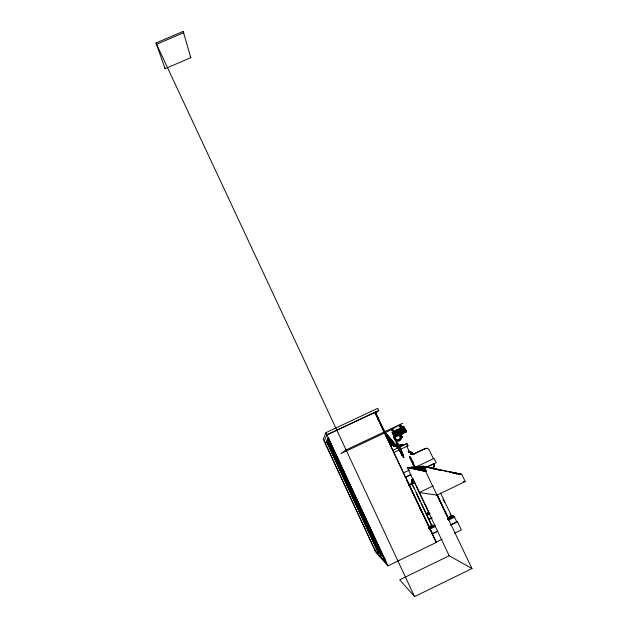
<?xml version="1.0" encoding="UTF-8"?>
<svg xmlns="http://www.w3.org/2000/svg" width="628" height="628" viewBox="0 0 628 628"><rect width="100%" height="100%" fill="white"/><g stroke="black" fill="none" stroke-linecap="round" stroke-linejoin="round"><path stroke-width="0.94" d="M428.241 513.83C429.858 511.467 427.15 512.464 427.754 514.238L428.555 514.489L427.44 513.586M412.408 482.83L412.015 480.679L412.777 478.654M404.801 429.214C405.531 428.17 407.172 433.642 405.398 430.47M453.212 516.404L447.733 519.05L447.89 517.825L452.019 515.831L454.193 516.428L456.823 521.931L450.716 524.882M432.873 468.692L434.168 466.353L433.705 463.684L427.119 466.824M404.526 428.634L405.343 429.128L406.591 432.088A4.098 0.44 64.5 0 1 406.277 431.946L405.759 431.232M409.605 456.289L414.048 465.615A5.165 0.518 64.4 0 0 411.191 458.573A5.165 0.518 64.4 0 0 410.249 458.668A5.165 0.518 64.4 0 0 414.048 465.615M413.091 463.613L410.555 458.283M411.835 479.392L412.188 479.823M375.905 413.122L378.755 410.469L377.742 408.333L326.018 432.621L323.287 439.262L375.984 552.53L387.908 565.875L436.429 542.372L374.853 412.392L405.492 477.319L410.751 474.807M324.134 441.091L327.015 434.764L378.755 410.469M325.28 443.203L328.146 437.685L386.377 562.837L375.057 550.356L325.28 443.203L326.921 442.426L327.596 441.225L328.837 443.886M378.558 552.797L326.827 441.515L378.558 552.797L379.383 552.397L381.957 555.136L381.102 555.552L327.549 440.173L381.306 555.772L382.169 555.356L383.834 557.138M384.281 558.991L328.326 438.729L384.281 558.991L385.176 558.559M458.691 474.014L460.936 474.305L454.798 472.868M377.695 417.753L378.064 417.439L375.552 412.133L374.359 412.871M398.654 425.423L399.408 426.789M414.19 453.942L410.759 454.036L414.19 453.942L425.658 448.51L427.307 448.321L428.948 449.467L433.375 458.652M412.635 454.264L424.936 448.627L427.637 448.416M392.798 429.442L392.618 428.885M403.255 426.954L403.035 426.357L405.5 431.656M399.698 429.073L399.486 428.492L401.857 433.595M400.311 428.759L400.209 428.115L402.477 433.304M398.576 429.905C395.656 426.082 405.869 443.187 401.159 435.18M401.637 429.144L400.884 428.579M401.904 429.709C401.473 431.844 405.445 435.479 402.132 431.569C401.064 429.136 398.725 422.825 400.727 428.437M449.201 555.749L399.691 579.825L414.566 596.6L471.989 568.552L423.162 466.196L407.36 467.601L449.201 555.749L471.989 568.552M428.571 526.397L436.044 542.176L442.159 539.216M454.382 533.29L461.368 529.906L457.443 521.703L456.109 521.295M375.057 550.356L376.714 549.555L378.574 551.533M428.265 527.3C429.937 525.691 433.493 524.702 434.921 526.672M429.128 527.065L432.551 525.416L434.168 525.934L429.426 528.226M447.897 518.006L452.16 515.949M429.01 527.3L432.708 525.518M447.905 518.186L452.317 516.051M429.026 527.465L432.873 525.612M447.89 518.367L452.482 516.145L454.193 516.428L448.164 519.34M429.034 527.63L433.045 525.699M447.866 518.54L452.655 516.232M429.034 527.787L433.218 525.769M447.835 518.712L452.835 516.295M429.026 527.944L433.406 525.824M447.788 518.885L453.024 516.357L451.885 516.012M378.37 552.593L379.194 552.193M428.877 528.148L435.165 525.087M428.845 528.289L433.783 525.911L431.829 525.071L432.409 525.298M447.67 519.207L453.408 516.436M448.29 519.12L453.801 516.459M429.364 528.415L434.552 525.911M429.733 529.184L435.361 526.46M448.447 520.141L454.554 517.189M432.386 533.745L437.622 531.21L432.143 533.933M450.551 525.032L457.443 521.703M426.679 514.756L428.429 513.908M426.6 515.431L430.259 513.673M428.539 519.529L432.056 517.833M428.343 519.67L431.805 518.006M433.171 485.876L419.206 492.564L436.97 495.131L465.254 481.558L461.768 474.336L423.162 466.196M403.27 473.002L409.472 470.042M414.786 467.515L434.129 458.369L436.185 462.679L425.666 467.695M405.123 477.311L410.908 474.556M408.373 484.792L412.996 482.587L413.365 483.364L409.511 485.201M408.906 485.42L412.188 483.858L431.923 525.479M393.591 452.568L408.035 445.747L407.015 443.604L401.622 445.393M389.25 442.151L389.69 441.963L392.712 445.393L397.171 446.288L397.932 447.897L397.453 448.047M389.69 441.963L378.064 417.439M396.857 447.348L402.619 445.268L401.614 444.491L396.276 446.312M392.736 450.37L407.015 443.604M328.271 438.831L329.151 438.423M327.494 440.275L328.397 439.773L382.169 555.356M326.78 441.602L327.643 441.131L379.383 552.397M375.552 412.133L326.96 434.89L387.908 565.875M405.084 431.844C406.183 434.411 400.954 424.183 403.333 427.268M405.821 431.507C406.151 433.383 402.399 422.063 404.024 427.747M401.323 433.838C402.65 436.177 397.453 426.412 399.777 429.371M165.156 68.688L190.786 57.666L183.188 31.4L156.011 43.01L165.156 68.688L164.591 67.479M156.6 44.282L183.784 32.664L183.188 31.4M390.027 442.661L389.596 442.842L390.443 443.321M406.787 446.304L409.652 452.286C410.641 451.399 413.758 453.196 411.89 453.565M390.483 444.098L390.922 443.925M391.464 444.483L391.024 444.655L392.712 445.393M391.621 445.142L392.068 444.977M393.403 445.747L392.947 445.911L394.125 446.021M394.415 446.375L395.632 446.32M401.614 444.491L401.049 445.048L401.284 445.904M395.169 446.484L401.944 444.491M396.684 446.39L402.101 444.546M397.171 446.288L395.938 446.508M396.629 446.539L402.25 444.632M396.606 446.696L402.367 444.75M399.267 445.974L401.033 445.378M397.226 447.05L402.619 445.268M406.214 446.304L408.035 445.747M408.192 451.351L409.087 451.124M409.197 452.38L411.678 452.341M408.428 451.948L409.323 451.728M408.757 452.498L410.547 452.089M424.622 448.753L426.632 448.266M410.053 452.278L411.128 452.136M425.925 448.518L427.307 448.321M410.626 452.411L411.411 452.223M411.371 452.859L412.164 452.678M411.575 453.071L412.368 452.89M410.178 453.777L411.67 453.84M411.371 454.209L412.29 454.013M414.401 453.612L415.344 453.408M411.999 454.287L412.926 454.091M413.844 453.918L414.786 453.722M433.446 464.587L434.058 464.532M433.555 465.034L434.16 464.979M433.603 465.489L434.215 465.434M433.61 465.945L434.215 465.898M433.555 466.4L434.168 466.353M433.461 466.84L434.066 466.8M433.116 467.679L433.72 467.64M432.873 468.064L433.477 468.025M425.156 471.063L416.631 468.959L425.972 470.859M420.046 470.066L415.555 469.038L426.326 471.008L424.575 471.086L407.855 467.562M425.588 470.411L423.021 470.082M425.384 469.956L411.944 467.193M450.739 472.005L449.931 472.036L451.972 472.633M452.568 472.562L449.931 472.036L456.25 473.167M458.354 474.383L461.768 474.336M412.031 479.007L412.533 479.015M463.37 481.495L465.254 481.558M411.575 480.224L412.078 480.247M411.513 480.663L412.015 480.679M411.497 481.103L411.999 481.127M411.528 481.543L412.031 481.566M412.109 481.998L411.607 481.974L411.897 482.799M411.733 482.39L412.235 482.422M412.368 482.547L412.996 482.587M412.729 483.317L413.365 483.364M424.638 468.826L423.562 468.48L424.567 468.606M419.983 468.731L425.69 470.089M413.02 467.099L425.588 469.752L421.153 468.645L424.198 469.147M421.153 468.645L425.8 469.54M417.722 468.888L423.201 469.885M416.631 468.959L420.391 469.681M419.889 469.367L422.22 469.752M415.555 469.038L419.276 469.744M458.785 474.328L458.887 474.211M431.13 468.166L430.054 468.033L430.439 468.213M437.944 469.752L439.875 469.972L438.862 469.728M458.259 473.818L456.548 473.52M456.171 473.787L456.58 473.842M426.012 470.976L419.645 469.752M434.317 468.841L432.449 468.543L433.061 468.747M452.984 472.625L454.28 472.853M450.967 472.389L452.27 472.625M455.881 473.174L459.9 473.999M422.212 468.99L425.14 469.579M421.035 469.061L424.646 469.799M418.766 469.21L420.454 469.524M417.659 469.289L420.47 469.854M422.487 470.113L425.321 470.686M416.576 469.359L419.363 469.917M420.666 470.027L424.159 470.741M434.78 468.841L432.143 468.339L433.618 468.708M457.427 473.779L456.03 473.504L457.2 473.787M453.149 472.908L454.586 473.206L450.041 472.248M420.768 469.689L425.666 470.67L424.332 470.341M422.511 466.251L442.771 470.717M460.897 474.344L457.922 473.638M444.585 471.102L448.227 471.864M421.231 466.369L423.947 466.942M419.983 466.478L423.814 467.287M419.371 466.533L424.128 467.538M418.758 466.588L424.442 467.781M417.565 466.69L425.062 468.276M416.395 466.8L424.732 468.559M423.562 468.48L425.078 468.802M415.249 466.902L424.701 468.896M414.684 466.949L425.085 469.147M414.119 466.997L424.418 469.171M411.411 467.24L425.698 470.254M410.893 467.287L425.666 470.403M409.856 467.381L426.106 470.804M408.844 467.468L425.737 471.031M407.36 467.601L426.388 471.612M437.614 469.446L435.903 469.163L437.378 469.485M453.204 472.908L454.947 473.198M454.177 473.033L452.921 472.735M419.559 469.163L420.909 469.493M418.436 469.234L419.779 469.563M423.17 470.403L424.497 470.725M417.337 469.304L418.672 469.634M422.032 470.458L423.343 470.78M423.052 468.935L424.442 469.281M421.867 469.014L423.241 469.351M452.113 472.358L453.573 472.719M423.625 470.38L424.19 470.553M419.331 469.595L418.774 469.438M422.479 470.435L423.044 470.615M418.232 469.658L417.667 469.477M423.963 469.304L423.382 469.14M422.77 469.383L422.197 469.218M456.242 473.669L456.823 473.842M452.019 515.831L451.351 515.651L451.744 515.941M451.477 515.761L453.997 516.452M428.296 512.181L428.791 512.33M428.272 512.33L428.791 512.487M428.241 512.479L428.783 512.636M428.194 512.621L428.728 512.935M428.068 512.895L428.681 513.084M427.99 513.029L428.571 513.359M427.801 513.272L428.5 513.492M427.692 513.382L428.335 513.728M433.124 525.597L433.972 525.926M401.818 454.892L401.685 454.507L402.038 455.261M411.081 453.573L409.652 452.286M400.491 424.457L402.187 428.218C400.743 423.241 406.818 435.973 403.859 431.734L404.251 432.912L400.358 424.536M397.21 446.885L383.206 429.945L397.234 446.979M387.068 435.369L393.756 443.454M384.611 432.606L396.244 446.665M386.926 435.549L388.756 437.763M385.678 435.557L394.282 445.966M387.437 438.093L394.251 446.343M387.233 438.148L394.023 446.359M390.443 442.081L391.691 443.588M387.774 439.098L393.356 445.856M389.195 441.539L392.272 445.276M393.999 432.095L393.364 431.232L395.562 436.225M403.741 428.131L402.878 426.899L403.388 428.414M409.888 457.718L410.712 459.099M412.941 462.805L413.781 464.202M400.169 430.204L399.345 429.01L401.425 433.791M394.353 432.833L393.607 431.734L394.078 433.1M400.389 433.563L401.182 434.647L398.505 429.026L400.915 434.097L400.766 433.367M399.353 433.414L400.075 434.403L399.4 432.347M399.424 430.486L398.764 429.576L398.921 430.306M398.921 434.686C392.131 421.608 404.142 445.856 396.558 430.69M397.508 432.088L399.243 435.432L397.022 430.447M399.581 430.627L400.813 433.281M398.913 432.582L400.334 434.937L397.846 429.583L398.254 431.169M399.188 433.249L398.348 431.538M403.011 454.617C402.383 453.518 403.553 455.708 402.933 454.641M399.227 431.836L397.516 429.026L398.678 432.103M453.063 516.122L453.424 516.875M440.558 493.066L451.524 516.02L450.158 514.112M443.015 499.158L444.695 502.683M437.292 494.636L448.243 517.598M436.813 494.566L447.725 517.448M400.319 426.239L403.474 432.857M392.508 428.948L395.938 436.052M395.028 436.468L392.932 431.679L394.981 436.491M412.996 478.756L415.477 483.984M416.301 485.727L428.712 511.867M433.579 525.526L433.94 526.288M412.219 484.714L413.891 488.239M415.987 492.65L420.171 501.474M421.003 503.24L426.443 514.709M427.283 516.475L431.467 525.298M377.899 418.727L378.723 420.47M384.501 432.661L386.157 436.146M405.633 477.162L432.457 533.776M406.567 479.949L428.367 525.974M419.818 508.46L420.658 510.234M190.221 56.465L190.786 57.666M156.011 43.01L414.566 596.6M326.018 432.621L327.015 434.764M328.342 439.875L381.957 555.136M329.661 445.66L332.958 452.764M334.198 455.426L337.087 461.643M337.911 463.417L341.216 470.521M342.04 472.295L345.761 480.287M346.585 482.061L349.474 488.278M350.298 490.052L354.011 498.043M354.836 499.817L358.141 506.922M358.965 508.696L361.854 514.905M363.094 517.574L366.399 524.67M367.223 526.452L370.936 534.436M371.76 536.218L374.657 542.427M375.481 544.209L378.778 551.305M326.921 442.426L376.714 549.555M410.634 457.584L411.144 459.029M412.502 462.86L413.012 464.296M396.825 432.92L398.152 435.283L396.825 432.92M393.316 434.741L394.627 437.504L391.998 431.954L393.316 434.741M396.19 433.336L397.548 436.193L394.824 430.455L396.19 433.336M396.59 432.386L395.562 430.062L397.775 435.526L397.705 434.961L398.403 435.808L396.645 432.3M396.676 443.957L397.029 444.703L396.676 443.957M397.72 443.58L398.081 444.334L397.736 443.588M402.069 427.323L404.487 432.386L402.148 427.338M346.067 449.938L340.855 453.581L389.752 430.494L402.666 423.233L346.067 449.938M391.582 429.152L392.131 430.494L391.582 429.152M396.37 430.117L396.48 430.73L396.37 430.117M396.849 429.874L396.959 430.478L396.849 429.874M395.224 436.382L395.028 437.08L395.224 436.382M395.616 436.201L395.695 436.782L395.616 436.201M396.001 436.02L396.08 436.609L396.056 436.083M405.57 431.624L405.641 432.284L405.57 431.624M401.92 433.563L401.991 434.191L401.92 433.563M402.705 433.202C401.198 433.728 403.655 434.325 402.705 433.202M393.819 437.057A3.956 3.901 60.6 0 0 399.424 440.966A3.956 3.901 60.6 0 0 399.934 434.16A3.956 3.901 60.6 0 0 393.819 437.057M394.604 437.119A3.164 3.124 60.6 0 0 399.086 440.252A3.164 3.124 60.6 0 0 399.486 434.804A3.164 3.124 60.6 0 0 394.604 437.119M395.381 437.19A2.371 2.339 60.6 0 0 398.741 439.537A2.371 2.339 60.6 0 0 399.047 435.455A2.371 2.339 60.6 0 0 395.381 437.19M397.186 445.472A9.137 0.864 64.5 0 0 403.812 457.71A9.137 0.864 64.5 0 0 398.702 445.181A9.137 0.864 64.5 0 0 397.186 445.472M397.846 446.445A6.924 0.652 64.5 0 0 402.862 455.708A6.924 0.652 64.5 0 0 398.984 446.202A6.924 0.652 64.5 0 0 397.846 446.445"/></g></svg>
